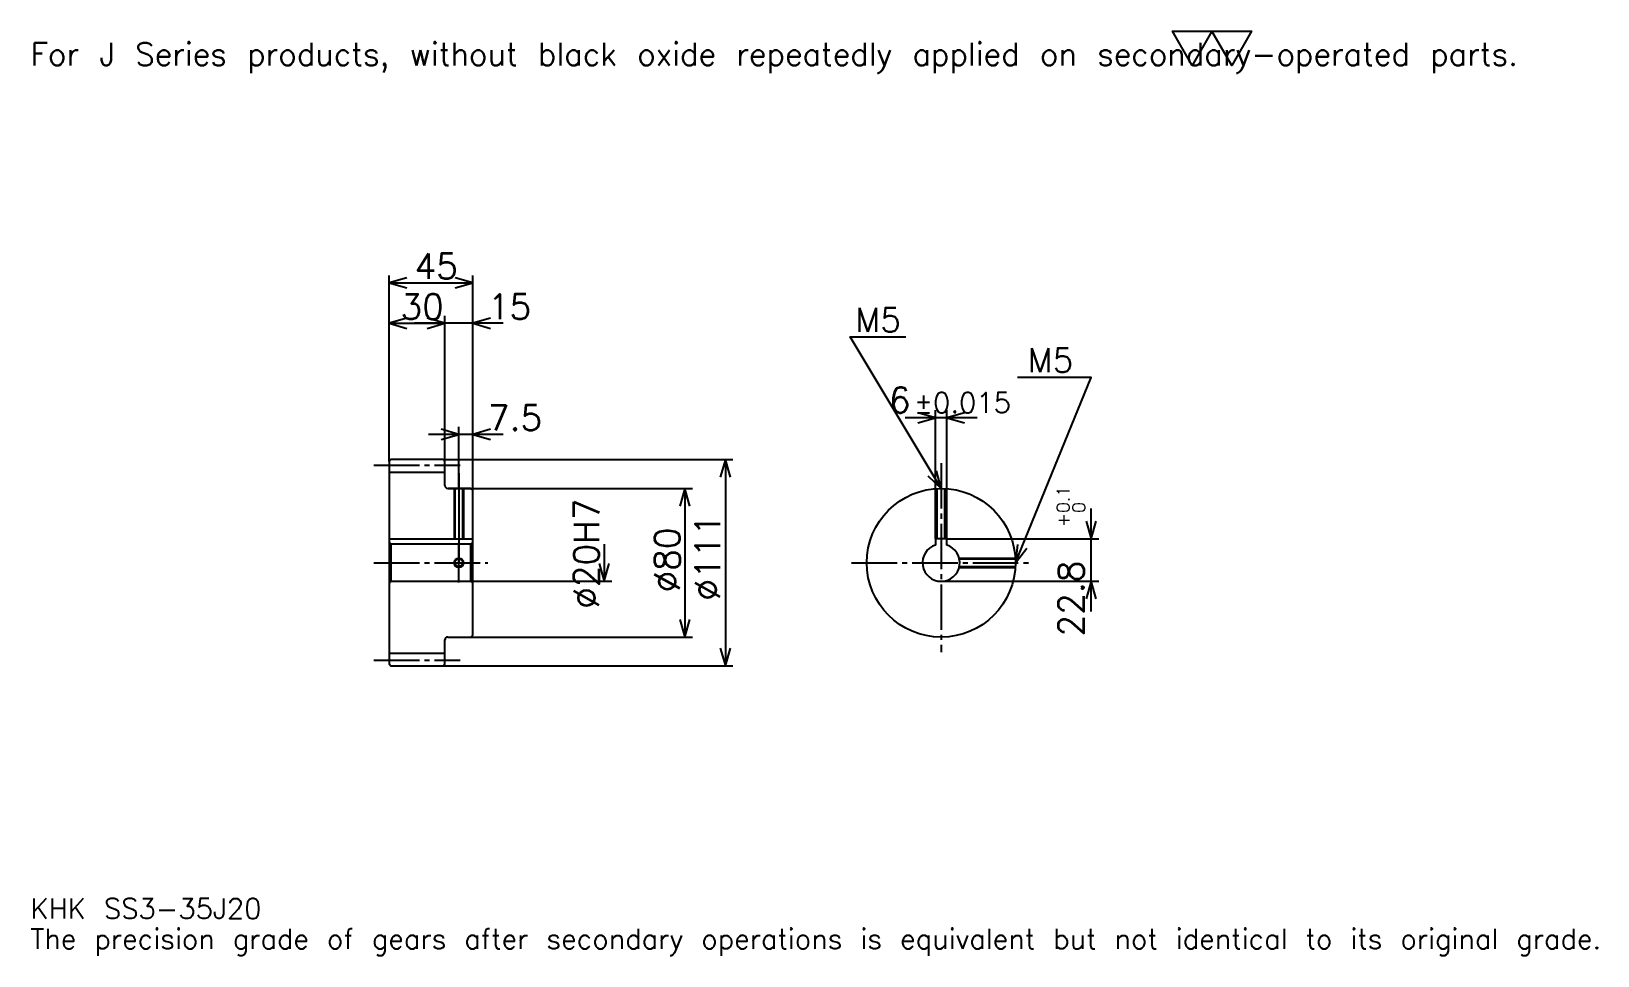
# Model space of a CAD drawing. Extents: x 28 to 870, y 10 to 508.
import ezdxf

# ---------------------------------------------------------------- set-up
doc = ezdxf.new("R2010")
doc.units = 0
doc.linetypes.add('DASHDOT', pattern=[32.608695, 24.456522, -2.717391, 2.717391, -2.717391])
doc.layers.get('0').update_dxf_attribs({"linetype": 'CONTINUOUS'})
doc.layers.add('DASHDOT', color=6, linetype='DASHDOT')
doc.styles.add('KANJI', font='TXT', dxfattribs={"bigfont": 'BIGFONT'})

msp = doc.modelspace()

# ---------------------------------------------------------------- linework, layer by layer
at = {"color": 5}
for p, q in [((220.108688, 276.967407), (220.108688, 376.152161)), ((220.108688, 372.076111), (265.108704, 372.076111)), ((265.108704, 276.967407), (265.108704, 376.152161)), ((250.108688, 276.967407), (250.108688, 354.413025)), ((220.108688, 350.336975), (250.108688, 350.336975)), ((281.413025, 350.336975), (233.804337, 350.336975)), ((514.065186, 234.267395), (514.065186, 303.586975)), ((520.065186, 234.267395), (520.065186, 303.586975)), ((536.369568, 299.510864), (497.760864, 299.510864)), ((281.413025, 290.554352), (241.304337, 290.554352)), ((257.608704, 276.967407), (257.608704, 294.630432)), ((220.108688, 275.967407), (220.108688, 276.967407)), ((249.108688, 276.967407), (265.108704, 276.967407)), ((250.108688, 275.967407), (250.108688, 276.967407)), ((257.608704, 261.467407), (257.608704, 276.967407)), ((257.608704, 261.467407), (257.608704, 276.967407)), ((265.108704, 276.967407), (405.054321, 276.967407)), ((265.108704, 260.467407), (265.108704, 276.967407)), ((400.978271, 276.967407), (400.978271, 165.967392)), ((251.608688, 261.467407), (265.108704, 261.467407)), ((265.108704, 261.467407), (383.315186, 261.467407)), ((379.239136, 261.467407), (379.239136, 181.467392)), ((597.82605, 195.16304), (597.82605, 250.571747)), ((335.760864, 231.467392), (335.760864, 211.467392)), ((520.065186, 234.267395), (601.902161, 234.267395)), ((265.108704, 211.467392), (339.836945, 211.467392)), ((517.065186, 211.467392), (601.902161, 211.467392)), ((251.608688, 181.467392), (265.108704, 181.467392)), ((265.108704, 181.467392), (383.315186, 181.467392)), ((249.108688, 165.967392), (265.108704, 165.967392)), ((265.108704, 165.967392), (405.054321, 165.967392))]:
    msp.add_line(p, q, dxfattribs=at)
at = {"color": 4}
for p, q in [((220.108688, 270.217407), (250.108688, 270.217407)), ((220.108688, 234.267395), (265.108704, 234.267395)), ((221.108688, 231.467392), (221.108688, 211.467392)), ((264.108704, 231.467392), (265.108704, 232.467392)), ((264.108704, 211.467392), (265.108704, 210.467392)), ((220.108688, 172.717392), (250.108688, 172.717392))]:
    msp.add_line(p, q, dxfattribs=at)
at = {"color": 7}
msp.add_lwpolyline([(652.173889, 489.130432), (641.57605, 507.5), (683.967346, 507.5), (673.369568, 489.130432), (662.771729, 507.5), (652.173889, 489.130432)], dxfattribs=at)
at = {"color": 5}
for points in [[(229.619553, 374.793488), (220.108688, 372.076111), (229.619553, 369.358704)], [(255.597809, 369.358704), (265.108704, 372.076111), (255.597809, 374.793488)], [(229.619553, 353.054352), (220.108688, 350.336975), (229.619553, 347.619568)], [(240.597824, 347.619568), (250.108688, 350.336975), (240.597824, 353.054352)], [(240.597824, 347.619568), (250.108688, 350.336975), (240.597824, 353.054352)], [(274.619568, 353.054352), (265.108704, 350.336975), (274.619568, 347.619568)], [(517.065186, 261.467407), (468.152161, 342.989136), (498.043457, 342.989136)], [(557.065186, 221.467392), (597.82605, 321.25), (558.152161, 321.25)], [(504.554321, 296.793488), (514.065186, 299.510864), (504.554321, 302.228271)], [(529.57605, 302.228271), (520.065186, 299.510864), (529.57605, 296.793488)], [(248.097824, 287.836975), (257.608704, 290.554352), (248.097824, 293.271729)], [(274.619568, 293.271729), (265.108704, 290.554352), (274.619568, 287.836975)], [(403.695648, 267.456512), (400.978271, 276.967407), (398.260864, 267.456512)], [(509.841736, 268.224792), (517.065186, 261.467407), (514.502014, 271.020996)], [(381.956512, 251.956528), (379.239136, 261.467407), (376.521729, 251.956528)], [(595.108704, 243.778259), (597.82605, 234.267395), (600.543457, 243.778259)], [(558.14624, 231.299591), (557.065186, 221.467392), (563.177429, 229.24437)], [(333.043457, 220.978256), (335.760864, 211.467392), (338.478271, 220.978256)], [(600.543457, 201.956528), (597.82605, 211.467392), (595.108704, 201.956528)], [(376.521729, 190.978256), (379.239136, 181.467392), (381.956512, 190.978256)], [(398.260864, 175.478271), (400.978271, 165.967392), (403.695648, 175.478271)]]:
    msp.add_lwpolyline(points, dxfattribs=at)
at = {"color": 4}
for points in [[(250.108688, 262.967407), (250.108688, 275.967407), (249.108688, 276.967407), (221.108688, 276.967407), (220.108688, 275.967407), (220.108688, 210.467392)], [(251.608688, 181.467392), (264.108704, 181.467392), (265.108704, 182.467392), (265.108704, 260.467407), (264.108704, 261.467407), (251.608688, 261.467407)], [(255.108688, 261.467407), (255.108688, 234.267395)], [(255.543686, 261.467407), (255.543686, 234.267395)], [(259.673676, 261.467407), (259.673676, 234.267395)], [(260.108704, 261.467407), (260.108704, 234.267395)], [(514.565186, 234.267395), (514.565186, 261.389191)], [(515.000183, 234.267395), (515.000183, 261.414062)], [(519.130188, 234.267395), (519.130188, 261.414062)], [(519.565186, 234.267395), (519.565186, 261.389191)], [(220.108688, 210.467392), (221.108688, 211.467392), (264.108704, 211.467392), (264.108704, 231.467392), (221.108688, 231.467392), (220.108688, 232.467392)], [(520.065186, 231.00679), (520.065186, 234.267395), (514.065186, 234.267395), (514.065186, 231.00679)], [(526.747681, 223.967392), (556.987, 223.967392)], [(526.84967, 223.532394), (557.011841, 223.532394)], [(526.84967, 219.40239), (557.011841, 219.40239)], [(526.747681, 218.967392), (556.987, 218.967392)], [(220.108688, 210.467392), (220.108688, 166.967392), (221.108688, 165.967392), (249.108688, 165.967392), (250.108688, 166.967392), (250.108688, 179.967392)]]:
    msp.add_lwpolyline(points, dxfattribs=at)
for centre, radius in [((517.065186, 221.467392), 40), ((257.608704, 221.467392), 2.065)]:
    msp.add_circle(centre, radius, dxfattribs=at)
at = {"color": 7}
msp.add_circle((257.608704, 221.467392), 2.5, dxfattribs=at)
at = {"color": 4}
for centre, radius, start, end in [((251.608688, 262.967407), 1.5, 180, 270), ((517.065186, 221.467392), 10, 107.457602748, 72.542397252), ((251.608688, 179.967392), 1.5, 90, 180)]:
    msp.add_arc(centre, radius, start, end, dxfattribs=at)
at = {"layer": 'DASHDOT', "color": 7}
for p, q in [((211.956512, 273.967407), (258.260864, 273.967407)), ((517.065186, 275.054352), (517.065186, 173.315216)), ((257.608704, 261.467407), (257.608704, 221.467392)), ((211.956512, 221.467392), (273.260864, 221.467392)), ((468.913025, 221.467392), (565.217407, 221.467392)), ((211.956512, 168.967392), (258.260864, 168.967392))]:
    msp.add_line(p, q, dxfattribs=at)
for points in [[(257.608704, 269.619568), (257.608704, 226.115219)], [(257.608704, 210.815216), (257.608704, 232.119568)], [(246.956512, 221.467392), (268.260864, 221.467392)]]:
    msp.add_lwpolyline(points, dxfattribs=at)

# ---------------------------------------------------------------- texts
at = {"color": 7, "style": 'KANJI'}
for s, height, p in [('For J Series products, without black oxide repeatedly applied on secondary-operated parts.', 12.228261, (27.173914, 489.130432)), ('45', 13.586957, (233.777161, 374.25)), ('30', 13.586957, (226.277161, 352.510864)), ('15', 13.586957, (273.260864, 352.510864)), ('M5', 13.043479, (470.869568, 345.706512)), ('M5', 13.043479, (563.586975, 323.967407)), ('6', 13.586957, (489.019043, 302.228271)), ('%%p0.015', 10.869565, (502.468445, 302.228271)), ('7.5', 13.586957, (273.260864, 292.728271)), ('KHK SS3-35J20', 10.869565, (27.173914, 29.891304)), ('The precision grade of gears after secondary operations is equivalent but not identical to its original grade.', 10.869565, (27.173914, 13.586957))]:
    msp.add_text(s, height=height, dxfattribs=at).set_placement(p)
for s, height, p in [('%%c20H7', 13.586957, (333.043457, 196.671204)), ('0.1', 6.793478, (586.141296, 248.264526)), ('0', 6.793478, (594.565186, 248.264526)), ('+', 6.793478, (586.141296, 240.655838)), ('%%c80', 13.586957, (376.521729, 205.502716)), ('%%c111', 13.586957, (398.260864, 201.08696)), ('22.8', 13.586957, (593.75, 181.846115))]:
    msp.add_text(s, height=height, rotation=90, dxfattribs=at).set_placement(p)

doc.saveas('drawing.dxf')
